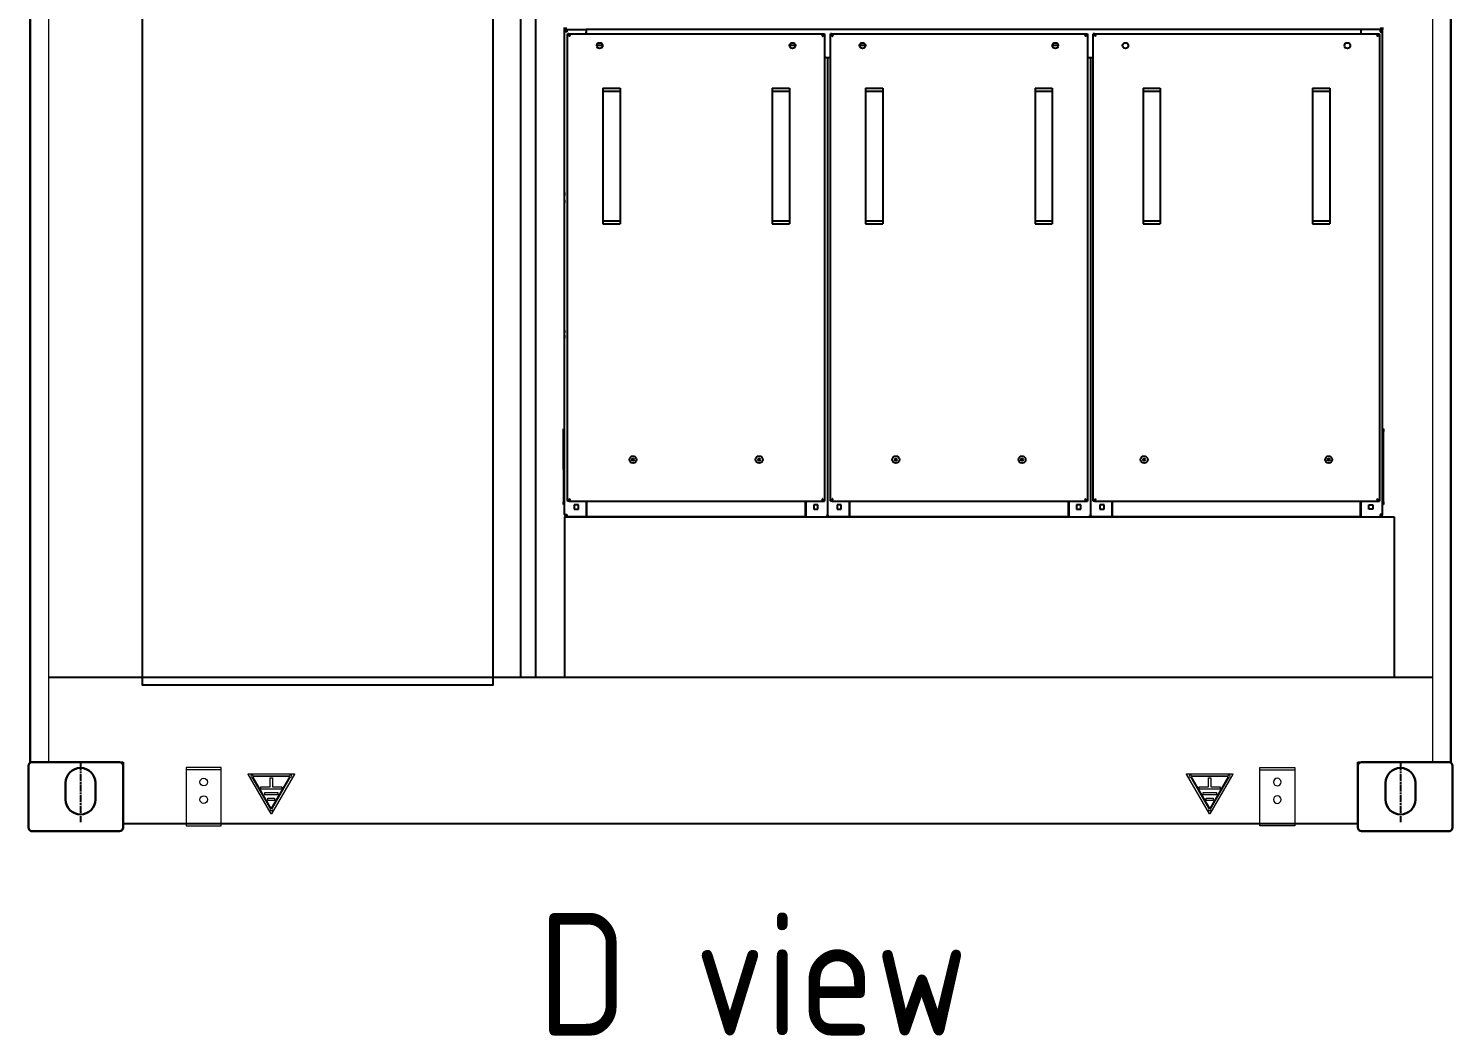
# Model space of a CAD drawing. Extents: x 59521 to 184406, y -1257 to 56672.
# Drawn here: x 61717 to 64155, y 13004 to 14729 of the extents above; entities that cross this region are included whole.
import ezdxf

# ---------------------------------------------------------------- set-up
doc = ezdxf.new("R2010")
doc.units = 0
doc.header["$MEASUREMENT"] = 0
doc.linetypes.add('AM_ISO08W050', pattern=[18, 12, -1.5, 3, -1.5])
doc.linetypes.add('HIDDEN', pattern=[0.375, 0.25, -0.125])
doc.layers.get('0').update_dxf_attribs({"linetype": 'CONTINUOUS'})
for name, color, linetype, lineweight in [('AM_0', 7, 'CONTINUOUS', 30), ('AM_7N', 4, 'AM_ISO08W050', 25), ('CO', 7, 'CONTINUOUS', 9), ('THICK', 7, 'CONTINUOUS', 0)]:
    doc.layers.add(name, color=color, linetype=linetype, lineweight=lineweight)
doc.styles.add('GB', font='gbenor.shx', dxfattribs={"bigfont": 'gbcbig.shx'})

# ---------------------------------------------------------------- blocks, each defined once
blk = doc.blocks.new('EY5TYU56Y5R4')
at = {"color": 6, "lineweight": 13}
blk.add_lwpolyline([(-62562, -56216.3), (-62562, -56116.3), (-62622, -56116.3), (-62622, -56216.3)], close=True, dxfattribs=at)
at = {"color": 6, "linetype": 'HIDDEN', "lineweight": 13}
blk.add_lwpolyline([(-62562, -56212.3), (-62562, -56120.3), (-62622, -56120.3), (-62622, -56212.3)], close=True, dxfattribs=at)
at = {"color": 6, "lineweight": 13}
for centre in [(-62592, -56141.3), (-62592, -56171.3)]:
    blk.add_circle(centre, 6.5, dxfattribs=at)
blk = doc.blocks.new('EY5IU78I87UI786')
at = {"color": 2}
for p, q in [((872260.3, -72846.1), (872299.4, -72913.9)), ((872339, -72845.4), (872260.7, -72845.4)), ((872300.3, -72913.9), (872339.4, -72846.1)), ((872267.4, -72851.4), (872298.4, -72905.1)), ((872299.3, -72904.6), (872268.3, -72850.9)), ((872330.9, -72848.9), (872268.8, -72848.9)), ((872268.8, -72849.9), (872330.9, -72849.9)), ((872281.9, -72868), (872281.9, -72872)), ((872297.9, -72868), (872281.9, -72868)), ((872297.9, -72852.5), (872297.9, -72868)), ((872301.8, -72852.5), (872297.9, -72852.5)), ((872331.5, -72850.9), (872300.5, -72904.6)), ((872301.3, -72905.1), (872332.4, -72851.4)), ((872301.8, -72868), (872301.8, -72852.5)), ((872317.9, -72868), (872301.8, -72868)), ((872317.9, -72872), (872317.9, -72868)), ((872281.9, -72872), (872317.9, -72872)), ((872288.5, -72877.6), (872288.5, -72881.5)), ((872311.2, -72877.6), (872288.5, -72877.6)), ((872288.5, -72881.5), (872311.2, -72881.5)), ((872294.1, -72887.1), (872294.1, -72891)), ((872305.7, -72887.1), (872294.1, -72887.1)), ((872294.1, -72891), (872305.7, -72891)), ((872305.7, -72891), (872305.7, -72887.1)), ((872311.2, -72881.5), (872311.2, -72877.6))]:
    blk.add_line(p, q, dxfattribs=at)
for centre in [(872266.8, -72849.4), (872332.9, -72849.4), (872299.9, -72906.7)]:
    blk.add_circle(centre, 2.1, dxfattribs=at)
for centre, start, end in [((872260.7, -72845.9), 90, 210), ((872339, -72845.9), 330, 90), ((872299.9, -72913.7), 210, 330)]:
    blk.add_arc(centre, 0.5, start, end, dxfattribs=at)
blk = doc.blocks.new('hu7888')
at = {"color": 87, "linetype": 'Continuous', "lineweight": 25}
for p, q in [((-504.9, -143.6), (-504.9, -140.6)), ((-502.9, -143.6), (-504.9, -143.6)), ((-504.9, -147.6), (-504.9, -143.6)), ((-502.9, -140.6), (-502.9, -143.6)), ((-500.9, -143.6), (-502.9, -143.6)), ((-500.9, -143.6), (-500.9, -147.6)), ((-500.9, -143.6), (-467.9, -143.6)), ((858.1, -143.6), (-467.9, -143.6)), ((-467.9, -143.6), (-467.9, -151.5)), ((858.1, -143.6), (858.1, -151.5)), ((891.1, -143.6), (858.1, -143.6)), ((893.1, -143.6), (891.1, -143.6)), ((891.1, -143.6), (891.1, -147.6)), ((893.1, -143.6), (893.1, -140.6)), ((895.1, -143.6), (893.1, -143.6)), ((895.1, -140.6), (895.1, -143.6)), ((895.1, -147.6), (895.1, -143.6)), ((-504.9, -974.6), (-504.9, -147.6)), ((-500.9, -147.6), (-504.9, -147.6)), ((-499.9, -951.5), (-499.9, -151.5)), ((-497.9, -151.5), (-499.9, -151.5)), ((-497.8, -151.5), (-62, -151.5)), ((-497.8, -152.2), (-497.8, -151.5)), ((-467.9, -151.5), (-467.9, -147.6)), ((-449.8, -170.6), (-439.9, -170.6)), ((-119.8, -170.6), (-109.9, -170.6)), ((-62, -152.2), (-62, -151.5)), ((-61.9, -151.5), (-59.9, -151.5)), ((-59.9, -151.5), (-59.9, -951.5)), ((-49.9, -951.5), (-49.9, -151.5)), ((-47.9, -151.5), (-49.9, -151.5)), ((-47.8, -152.2), (-47.8, -151.5)), ((-47.8, -151.5), (388, -151.5)), ((0.2, -170.6), (10.1, -170.6)), ((330.2, -170.6), (340.1, -170.6)), ((388, -152.2), (388, -151.5)), ((388.1, -151.5), (390.1, -151.5)), ((390.1, -151.5), (390.1, -951.5)), ((400.1, -951.5), (400.1, -151.5)), ((402.1, -151.5), (400.1, -151.5)), ((402.2, -151.5), (888, -151.5)), ((402.2, -152.2), (402.2, -151.5)), ((858.1, -147.6), (858.1, -151.5)), ((888, -152.2), (888, -151.5)), ((888.1, -151.5), (890.1, -151.5)), ((890.1, -151.5), (890.1, -951.5)), ((891.1, -147.6), (895.1, -147.6)), ((895.1, -974.6), (895.1, -147.6)), ((-57.9, -191.6), (-59.9, -191.6)), ((-59.9, -191.6), (-49.9, -191.6)), ((-54.9, -191.6), (-54.9, -975.6)), ((-50.9, -191.6), (-49.9, -191.6)), ((392.1, -191.6), (390.1, -191.6)), ((390.1, -191.6), (400.1, -191.6)), ((395.1, -191.6), (395.1, -975.6)), ((399.1, -191.6), (400.1, -191.6)), ((-439.6, -244.5), (-410.1, -244.5)), ((-439.6, -244.5), (-439.6, -249.5)), ((-439.6, -249.5), (-439.6, -471.5)), ((-439.6, -249.5), (-410.1, -249.5)), ((-410.1, -244.5), (-410.1, -249.5)), ((-410.1, -249.5), (-410.1, -471.5)), ((-149.6, -244.5), (-120.1, -244.5)), ((-149.6, -244.5), (-149.6, -249.5)), ((-149.6, -249.5), (-149.6, -471.5)), ((-149.6, -249.5), (-120.1, -249.5)), ((-120.1, -244.5), (-120.1, -249.5)), ((-120.1, -249.5), (-120.1, -471.5)), ((10.4, -244.5), (39.9, -244.5)), ((10.4, -244.5), (10.4, -249.5)), ((10.4, -249.5), (39.9, -249.5)), ((10.4, -249.5), (10.4, -471.5)), ((39.9, -244.5), (39.9, -249.5)), ((39.9, -249.5), (39.9, -471.5)), ((300.4, -244.5), (329.9, -244.5)), ((300.4, -244.5), (300.4, -249.5)), ((300.4, -249.5), (300.4, -471.5)), ((300.4, -249.5), (329.9, -249.5)), ((329.9, -244.5), (329.9, -249.5)), ((329.9, -249.5), (329.9, -471.5)), ((485.4, -244.5), (485.4, -249.5)), ((485.4, -244.5), (514.9, -244.5)), ((485.4, -249.5), (485.4, -471.5)), ((485.4, -249.5), (514.9, -249.5)), ((514.9, -244.5), (514.9, -249.5)), ((514.9, -249.5), (514.9, -471.5)), ((775.4, -244.5), (775.4, -249.5)), ((775.4, -244.5), (804.9, -244.5)), ((775.4, -249.5), (775.4, -471.5)), ((775.4, -249.5), (804.9, -249.5)), ((804.9, -244.5), (804.9, -249.5)), ((804.9, -249.5), (804.9, -471.5)), ((-504.9, -423.1), (-505.2, -423.8)), ((-505.2, -423.8), (-505.2, -427.4)), ((-505.2, -427.4), (-504.9, -428.1)), ((-504.9, -436.1), (-505.2, -436.8)), ((-505.2, -436.8), (-505.2, -440.4)), ((-505.2, -440.4), (-504.9, -441.1)), ((-439.6, -471.5), (-410.1, -471.5)), ((-439.6, -471.5), (-439.6, -476.5)), ((-439.6, -476.5), (-410.1, -476.5)), ((-410.1, -471.5), (-410.1, -476.5)), ((-149.6, -471.5), (-149.6, -476.5)), ((-149.6, -471.5), (-120.1, -471.5)), ((-149.6, -476.5), (-120.1, -476.5)), ((-120.1, -471.5), (-120.1, -476.5)), ((10.4, -471.5), (39.9, -471.5)), ((10.4, -471.5), (10.4, -476.5)), ((10.4, -476.5), (39.9, -476.5)), ((39.9, -471.5), (39.9, -476.5)), ((300.4, -471.5), (329.9, -471.5)), ((300.4, -471.5), (300.4, -476.5)), ((300.4, -476.5), (329.9, -476.5)), ((329.9, -471.5), (329.9, -476.5)), ((485.4, -471.5), (514.9, -471.5)), ((485.4, -471.5), (485.4, -476.5)), ((485.4, -476.5), (514.9, -476.5)), ((514.9, -471.5), (514.9, -476.5)), ((775.4, -471.5), (804.9, -471.5)), ((775.4, -471.5), (775.4, -476.5)), ((775.4, -476.5), (804.9, -476.5)), ((804.9, -471.5), (804.9, -476.5)), ((-504.9, -658.6), (-505.2, -659.3)), ((-505.2, -659.3), (-505.2, -662.9)), ((-505.2, -662.9), (-504.9, -663.6)), ((-504.9, -667.6), (-505.2, -668.3)), ((-505.2, -668.3), (-505.2, -671.9)), ((-505.2, -671.9), (-504.9, -672.6)), ((-506.9, -827.6), (-504.9, -827.6)), ((-506.9, -832.6), (-506.9, -827.6)), ((895.1, -827.6), (897.1, -827.6)), ((897.1, -827.6), (897.1, -832.6)), ((-506.9, -887.6), (-506.9, -832.6)), ((897.1, -952.6), (897.1, -832.6)), ((-506.9, -892.6), (-506.9, -887.6)), ((-506.9, -892.6), (-504.9, -892.6)), ((-506.9, -897.6), (-506.9, -892.6)), ((-506.9, -897.6), (-506.9, -952.6)), ((-497.7, -950.4), (-497.7, -951.5)), ((-62.1, -950.4), (-62.1, -951.5)), ((-47.7, -950.4), (-47.7, -951.5)), ((387.9, -950.4), (387.9, -951.5)), ((402.3, -950.4), (402.3, -951.5)), ((887.9, -950.4), (887.9, -951.5)), ((-506.9, -957.6), (-506.9, -952.6)), ((-504.9, -957.6), (-506.9, -957.6)), ((-504.9, -974.6), (-500.9, -974.6)), ((-500.9, -974.6), (-500.9, -978.6)), ((-497.9, -951.5), (-499.9, -951.5)), ((-497.7, -951.5), (-62.1, -951.5)), ((-481.4, -958.1), (-488.4, -958.1)), ((-488.4, -958.1), (-488.4, -965.1)), ((-488.4, -965.1), (-481.4, -965.1)), ((-481.4, -965.1), (-481.4, -958.1)), ((-467.9, -951.5), (-467.9, -978.6)), ((-466.9, -974.7), (-466.9, -951.5)), ((-466.9, -978.7), (-466.9, -974.7)), ((-92.9, -951.5), (-92.9, -974.7)), ((-92.9, -974.7), (-92.9, -978.7)), ((-91.9, -951.5), (-91.9, -978.6)), ((-71.4, -958.1), (-78.4, -958.1)), ((-78.4, -958.1), (-78.4, -965.1)), ((-78.4, -965.1), (-71.4, -965.1)), ((-71.4, -965.1), (-71.4, -958.1)), ((-61.9, -951.5), (-59.9, -951.5)), ((-47.9, -951.5), (-49.9, -951.5)), ((-47.7, -951.5), (387.9, -951.5)), ((-31.4, -958.1), (-38.4, -958.1)), ((-38.4, -958.1), (-38.4, -965.1)), ((-38.4, -965.1), (-31.4, -965.1)), ((-31.4, -965.1), (-31.4, -958.1)), ((-17.9, -951.5), (-17.9, -978.6)), ((-16.9, -974.7), (-16.9, -951.5)), ((-16.9, -978.7), (-16.9, -974.7)), ((357.1, -951.5), (357.1, -974.7)), ((357.1, -974.7), (357.1, -978.7)), ((358.1, -951.5), (358.1, -978.6)), ((378.6, -958.1), (371.6, -958.1)), ((371.6, -958.1), (371.6, -965.1)), ((371.6, -965.1), (378.6, -965.1)), ((378.6, -965.1), (378.6, -958.1)), ((388.1, -951.5), (390.1, -951.5)), ((402.1, -951.5), (400.1, -951.5)), ((402.3, -951.5), (887.9, -951.5)), ((418.6, -958.1), (411.6, -958.1)), ((411.6, -958.1), (411.6, -965.1)), ((411.6, -965.1), (418.6, -965.1)), ((418.6, -965.1), (418.6, -958.1)), ((432.1, -951.5), (432.1, -978.6)), ((433.1, -974.7), (433.1, -951.5)), ((433.1, -978.7), (433.1, -974.7)), ((857.1, -951.5), (857.1, -974.7)), ((857.1, -974.7), (857.1, -978.7)), ((858.1, -951.5), (858.1, -978.6)), ((871.6, -958.1), (878.6, -958.1)), ((871.6, -965.1), (871.6, -958.1)), ((878.6, -965.1), (871.6, -965.1)), ((878.6, -958.1), (878.6, -965.1)), ((888.1, -951.5), (890.1, -951.5)), ((891.1, -974.6), (891.1, -978.6)), ((895.1, -974.6), (891.1, -974.6)), ((897.1, -957.6), (895.1, -957.6)), ((897.1, -952.6), (897.1, -957.6)), ((-467.9, -978.6), (-500.9, -978.6)), ((-472.9, -978.7), (-472.9, -978.6)), ((-472.9, -978.7), (-466.9, -978.7)), ((-466.9, -976.6), (-467.9, -976.6)), ((-92.9, -978.7), (-466.9, -978.7)), ((-91.9, -976.6), (-92.9, -976.6)), ((-91.9, -978.6), (-92.9, -978.6)), ((-92.9, -978.7), (-16.9, -978.7)), ((-91.9, -978.6), (-57.9, -978.6)), ((-54.9, -978.6), (-57.9, -978.6)), ((-54.9, -978.6), (-54.9, -975.6)), ((-52.9, -978.6), (-54.9, -978.6)), ((-52.9, -978.6), (-52.9, -978.1)), ((-52.9, -978.6), (-50.9, -978.6)), ((-17.9, -978.6), (-50.9, -978.6)), ((-16.9, -976.6), (-17.9, -976.6)), ((-16.9, -978.6), (-17.9, -978.6)), ((357.1, -978.7), (-16.9, -978.7)), ((358.1, -976.6), (357.1, -976.6)), ((358.1, -978.6), (357.1, -978.6)), ((357.1, -978.7), (433.1, -978.7)), ((358.1, -978.6), (392.1, -978.6)), ((395.1, -978.6), (392.1, -978.6)), ((395.1, -978.6), (395.1, -975.6)), ((397.1, -978.6), (395.1, -978.6)), ((397.1, -978.6), (397.1, -978.1)), ((397.1, -978.6), (399.1, -978.6)), ((432.1, -978.6), (399.1, -978.6)), ((433.1, -976.6), (432.1, -976.6)), ((433.1, -978.6), (432.1, -978.6)), ((857.1, -978.7), (433.1, -978.7)), ((858.1, -976.6), (857.1, -976.6)), ((857.1, -978.7), (863.1, -978.7)), ((858.1, -978.6), (891.1, -978.6)), ((863.1, -978.7), (863.1, -978.6))]:
    blk.add_line(p, q, dxfattribs=at)
at = {"color": 87, "linetype": 'Continuous', "lineweight": 25, "flags": 128}
for points in [[(-467.9, -978.6), (-467.1, -978.5), (-466.9, -978.5)], [(-91.9, -978.6), (-92.6, -978.5), (-92.9, -978.5)], [(-17.9, -978.6), (-17.1, -978.5), (-16.9, -978.5)], [(358.1, -978.6), (357.4, -978.5), (357.1, -978.5)], [(432.1, -978.6), (432.9, -978.5), (433.1, -978.5)], [(858.1, -978.6), (857.4, -978.5), (857.1, -978.5)]]:
    blk.add_lwpolyline(points, dxfattribs=at)
at = {"color": 87, "linetype": 'Continuous', "lineweight": 25}
for centre, radius in [((-444.9, -171.5), 5), ((-114.9, -171.5), 5), ((5.1, -171.5), 5), ((335.1, -171.5), 5), ((455.1, -171.5), 5), ((835.1, -171.5), 5), ((-387.9, -880.5), 6.18), ((-171.9, -880.5), 6.17), ((62.1, -880.5), 6.18), ((278.1, -880.5), 6.18), ((487.1, -880.5), 6.18), ((803.1, -880.5), 6.18), ((-387.9, -880.5), 1.8), ((-171.9, -880.5), 1.8), ((62.1, -880.5), 1.8), ((278.1, -880.5), 1.8), ((487.1, -880.5), 1.8), ((803.1, -880.5), 1.8)]:
    blk.add_circle(centre, radius, dxfattribs=at)
for centre, radius, start, end in [((-500.9, -147.6), 4, 90, 180), ((-500.9, -147.6), 2, 90, 180), ((891.1, -147.6), 4, 0, 90), ((891.1, -147.6), 2, 0, 90), ((-500.9, -974.6), 4, 180, 270), ((-500.9, -974.6), 2, 180, 270), ((891.1, -974.6), 4, 270, 0), ((891.1, -974.6), 2, 270, 0)]:
    blk.add_arc(centre, radius, start, end, dxfattribs=at)
for points, knots in [([(-495.9, -155.5), (-496.4, -155.2), (-497.4, -154.5), (-498.8, -153.5), (-499.7, -152.5), (-499.8, -151.8), (-499.9, -151.5)], [0, 0, 0, 0, 0.249997, 0.499999, 0.749997, 1, 1, 1, 1]), ([(-495.9, -155.5), (-496.1, -155.2), (-496.6, -154.5), (-497.3, -153.5), (-497.8, -152.5), (-497.8, -151.8), (-497.9, -151.5)], [0, 0, 0, 0, 0.249995, 0.499993, 0.749991, 1, 1, 1, 1]), ([(-497.8, -151.5), (-497.6, -151.5), (-497.3, -151.6), (-496.9, -152.4), (-496.5, -153.5), (-496.1, -154.6), (-495.9, -155.3), (-495.9, -155.5)], [0, 0, 0, 0, 0.224329, 0.448683, 0.673045, 0.897404, 1, 1, 1, 1]), ([(-497, -153.9), (-496.9, -154), (-496.7, -154.2), (-496.3, -154.8), (-496, -155.3), (-495.9, -155.5)], [0, 0, 0, 0, 0.228102, 0.640763, 1, 1, 1, 1]), ([(-59.9, -151.5), (-59.9, -151.8), (-60, -152.5), (-61, -153.5), (-62.3, -154.5), (-63.3, -155.2), (-63.9, -155.5)], [0, 0, 0, 0, 0.250003, 0.500001, 0.750001, 1, 1, 1, 1]), ([(-63.9, -155.5), (-63.7, -155), (-63.4, -154.1), (-63, -152.9), (-62.6, -151.9), (-62.2, -151.5), (-62, -151.5), (-62, -151.5)], [0, 0, 0, 0, 0.224323, 0.448676, 0.673037, 0.89739, 1, 1, 1, 1]), ([(-61.9, -151.5), (-61.9, -151.8), (-62, -152.5), (-62.4, -153.5), (-63.1, -154.5), (-63.6, -155.2), (-63.9, -155.5)], [0, 0, 0, 0, 0.250009, 0.500005, 0.750001, 1, 1, 1, 1]), ([(-63.9, -155.5), (-63.7, -155.2), (-63.3, -154.7), (-63, -154.1), (-62.8, -153.9), (-62.7, -153.9)], [0, 0, 0, 0, 0.456164, 0.86782, 1, 1, 1, 1]), ([(-45.9, -155.5), (-46.4, -155.2), (-47.4, -154.5), (-48.8, -153.5), (-49.7, -152.5), (-49.8, -151.8), (-49.9, -151.5)], [0, 0, 0, 0, 0.249999, 0.499999, 0.749997, 1, 1, 1, 1]), ([(-45.9, -155.5), (-46.1, -155.2), (-46.6, -154.5), (-47.3, -153.5), (-47.8, -152.5), (-47.8, -151.8), (-47.9, -151.5)], [0, 0, 0, 0, 0.249999, 0.499995, 0.749991, 1, 1, 1, 1]), ([(-47.8, -151.5), (-47.6, -151.5), (-47.3, -151.6), (-46.9, -152.4), (-46.5, -153.5), (-46.1, -154.6), (-45.9, -155.3), (-45.9, -155.5)], [0, 0, 0, 0, 0.22433, 0.448682, 0.673045, 0.897403, 1, 1, 1, 1]), ([(-47, -153.9), (-46.9, -154), (-46.7, -154.2), (-46.3, -154.8), (-46, -155.3), (-45.9, -155.5)], [0, 0, 0, 0, 0.228099, 0.640763, 1, 1, 1, 1]), ([(390.1, -151.5), (390.1, -151.8), (390, -152.5), (389, -153.5), (387.7, -154.5), (386.7, -155.2), (386.1, -155.5)], [0, 0, 0, 0, 0.250003, 0.500002, 0.750001, 1, 1, 1, 1]), ([(388.1, -151.5), (388.1, -151.8), (388, -152.5), (387.6, -153.5), (386.9, -154.5), (386.4, -155.2), (386.1, -155.5)], [0, 0, 0, 0, 0.250008, 0.500005, 0.750002, 1, 1, 1, 1]), ([(386.1, -155.5), (386.3, -155), (386.6, -154.1), (387, -152.9), (387.4, -151.9), (387.8, -151.5), (388, -151.5), (388, -151.5)], [0, 0, 0, 0, 0.224323, 0.448677, 0.673037, 0.897392, 1, 1, 1, 1]), ([(386.1, -155.5), (386.3, -155.2), (386.7, -154.7), (387, -154.1), (387.2, -153.9), (387.3, -153.9)], [0, 0, 0, 0, 0.456163, 0.867813, 1, 1, 1, 1]), ([(404.1, -155.5), (403.6, -155.2), (402.6, -154.5), (401.2, -153.5), (400.3, -152.5), (400.2, -151.8), (400.1, -151.5)], [0, 0, 0, 0, 0.249999, 0.499998, 0.749997, 1, 1, 1, 1]), ([(404.1, -155.5), (403.9, -155.2), (403.4, -154.5), (402.7, -153.5), (402.2, -152.5), (402.2, -151.8), (402.1, -151.5)], [0, 0, 0, 0, 0.250001, 0.499995, 0.749992, 1, 1, 1, 1]), ([(402.2, -151.5), (402.4, -151.5), (402.7, -151.6), (403.1, -152.4), (403.5, -153.5), (403.9, -154.6), (404.1, -155.3), (404.1, -155.5)], [0, 0, 0, 0, 0.2243294, 0.4486819, 0.6730459, 0.8974031, 1, 1, 1, 1]), ([(403, -153.9), (403.1, -154), (403.3, -154.2), (403.7, -154.8), (404, -155.3), (404.1, -155.5)], [0, 0, 0, 0, 0.228106, 0.640761, 1, 1, 1, 1]), ([(890.1, -151.5), (890.1, -151.8), (890, -152.5), (889, -153.5), (887.7, -154.5), (886.7, -155.2), (886.1, -155.5)], [0, 0, 0, 0, 0.250002, 0.500003, 0.750004, 1, 1, 1, 1]), ([(886.1, -155.5), (886.3, -155), (886.6, -154.1), (887, -152.9), (887.4, -151.9), (887.8, -151.5), (888, -151.5), (888, -151.5)], [0, 0, 0, 0, 0.224322, 0.448676, 0.673037, 0.897389, 1, 1, 1, 1]), ([(888.1, -151.5), (888.1, -151.8), (888, -152.5), (887.6, -153.5), (886.9, -154.5), (886.4, -155.2), (886.1, -155.5)], [0, 0, 0, 0, 0.250008, 0.500002, 0.749999, 1, 1, 1, 1]), ([(886.1, -155.5), (886.3, -155.2), (886.7, -154.7), (887, -154.1), (887.2, -153.9), (887.3, -153.9)], [0, 0, 0, 0, 0.456156, 0.867813, 1, 1, 1, 1]), ([(-499.9, -951.5), (-499.8, -951.2), (-499.7, -950.5), (-498.8, -949.5), (-497.4, -948.5), (-496.4, -947.8), (-495.9, -947.5)], [0, 0, 0, 0, 0.250006, 0.500001, 0.750009, 1, 1, 1, 1]), ([(-497.9, -951.5), (-497.8, -951.2), (-497.8, -950.5), (-497.3, -949.5), (-496.6, -948.5), (-496.1, -947.8), (-495.9, -947.5)], [0, 0, 0, 0, 0.250016, 0.500007, 0.750017, 1, 1, 1, 1]), ([(-495.9, -947.5), (-496, -948), (-496.3, -948.9), (-496.7, -950.1), (-497.1, -951), (-497.4, -951.5), (-497.6, -951.5), (-497.7, -951.5)], [0, 0, 0, 0, 0.2233427, 0.446736, 0.6701265, 0.8935022, 1, 1, 1, 1]), ([(-495.9, -947.5), (-496, -947.8), (-496.4, -948.3), (-496.8, -949), (-497, -949.2), (-497.1, -949.2)], [0, 0, 0, 0, 0.408537, 0.766713, 1, 1, 1, 1]), ([(-63.9, -947.5), (-63.3, -947.8), (-62.3, -948.5), (-60.9, -949.5), (-60, -950.5), (-59.9, -951.2), (-59.9, -951.5)], [0, 0, 0, 0, 0.254652, 0.509536, 0.764429, 1, 1, 1, 1]), ([(-62.1, -951.5), (-62.2, -951.4), (-62.5, -951.3), (-63, -950.4), (-63.4, -949.1), (-63.7, -948), (-63.9, -947.5)], [0, 0, 0, 0, 0.2500037, 0.5000086, 0.7500136, 1, 1, 1, 1]), ([(-62.7, -949.2), (-62.8, -949.1), (-63, -948.9), (-63.4, -948.3), (-63.7, -947.8), (-63.9, -947.5)], [0, 0, 0, 0, 0.255293, 0.627658, 1, 1, 1, 1]), ([(-63.9, -947.5), (-63.5, -948), (-62.8, -948.9), (-62, -950.2), (-61.9, -951.1), (-61.9, -951.5)], [0, 0, 0, 0, 0.348132, 0.697524, 1, 1, 1, 1]), ([(-49.9, -951.5), (-49.8, -951.2), (-49.7, -950.5), (-48.8, -949.5), (-47.4, -948.5), (-46.4, -947.8), (-45.9, -947.5)], [0, 0, 0, 0, 0.250006, 0.500001, 0.750006, 1, 1, 1, 1]), ([(-47.9, -951.5), (-47.8, -951.2), (-47.8, -950.5), (-47.3, -949.5), (-46.6, -948.5), (-46.1, -947.8), (-45.9, -947.5)], [0, 0, 0, 0, 0.250016, 0.500005, 0.750012, 1, 1, 1, 1]), ([(-45.9, -947.5), (-46, -948), (-46.3, -948.9), (-46.7, -950.1), (-47.1, -951), (-47.4, -951.5), (-47.6, -951.5), (-47.7, -951.5)], [0, 0, 0, 0, 0.223344, 0.446736, 0.670125, 0.893502, 1, 1, 1, 1]), ([(-45.9, -947.5), (-46, -947.8), (-46.4, -948.3), (-46.8, -949), (-47, -949.2), (-47.1, -949.2)], [0, 0, 0, 0, 0.408541, 0.766707, 1, 1, 1, 1]), ([(386.1, -947.5), (386.7, -947.8), (387.7, -948.5), (389.1, -949.5), (390, -950.5), (390.1, -951.2), (390.1, -951.5)], [0, 0, 0, 0, 0.2546503, 0.5095346, 0.764428, 1, 1, 1, 1]), ([(387.9, -951.5), (387.8, -951.4), (387.5, -951.3), (387, -950.4), (386.6, -949.1), (386.3, -948), (386.1, -947.5)], [0, 0, 0, 0, 0.2500043, 0.5000086, 0.750013, 1, 1, 1, 1]), ([(387.3, -949.2), (387.2, -949.1), (387, -948.9), (386.6, -948.3), (386.3, -947.8), (386.1, -947.5)], [0, 0, 0, 0, 0.25529, 0.627653, 1, 1, 1, 1]), ([(386.1, -947.5), (386.5, -948), (387.2, -948.9), (388, -950.2), (388.1, -951.1), (388.1, -951.5)], [0, 0, 0, 0, 0.34813, 0.697523, 1, 1, 1, 1]), ([(400.1, -951.5), (400.2, -951.2), (400.3, -950.5), (401.2, -949.5), (402.6, -948.5), (403.6, -947.8), (404.1, -947.5)], [0, 0, 0, 0, 0.250006, 0.500002, 0.750006, 1, 1, 1, 1]), ([(402.1, -951.5), (402.2, -951.2), (402.2, -950.5), (402.7, -949.5), (403.4, -948.5), (403.9, -947.8), (404.1, -947.5)], [0, 0, 0, 0, 0.250015, 0.500005, 0.750011, 1, 1, 1, 1]), ([(404.1, -947.5), (404, -948), (403.7, -948.9), (403.3, -950.1), (402.9, -951), (402.6, -951.5), (402.4, -951.5), (402.3, -951.5)], [0, 0, 0, 0, 0.223345, 0.446736, 0.670125, 0.893502, 1, 1, 1, 1]), ([(404.1, -947.5), (404, -947.8), (403.6, -948.3), (403.2, -949), (403, -949.2), (402.9, -949.2)], [0, 0, 0, 0, 0.408544, 0.76671, 1, 1, 1, 1]), ([(886.1, -947.5), (886.7, -947.8), (887.7, -948.5), (889.1, -949.5), (890, -950.5), (890.1, -951.2), (890.1, -951.5)], [0, 0, 0, 0, 0.254653, 0.509534, 0.764429, 1, 1, 1, 1]), ([(887.9, -951.5), (887.8, -951.4), (887.5, -951.3), (887, -950.4), (886.6, -949.1), (886.3, -948), (886.1, -947.5)], [0, 0, 0, 0, 0.250004, 0.50001, 0.750013, 1, 1, 1, 1]), ([(886.1, -947.5), (886.5, -948), (887.2, -948.9), (888, -950.2), (888.1, -951.1), (888.1, -951.5)], [0, 0, 0, 0, 0.348134, 0.697524, 1, 1, 1, 1]), ([(887.3, -949.2), (887.2, -949.1), (887, -948.9), (886.6, -948.3), (886.3, -947.8), (886.1, -947.5)], [0, 0, 0, 0, 0.255301, 0.627656, 1, 1, 1, 1]), ([(-54.9, -974.6), (-54.8, -974.9), (-54.7, -975.6), (-53.7, -976.6), (-52.4, -977.6), (-51.4, -978.3), (-50.9, -978.6)], [0, 0, 0, 0, 0.254654, 0.509547, 0.764437, 1, 1, 1, 1]), ([(-50.9, -978.6), (-51.4, -978.5), (-52.4, -978.4), (-53.8, -977.5), (-54.7, -976.2), (-54.8, -975.1), (-54.9, -974.6)], [0, 0, 0, 0, 0.249999, 0.500004, 0.749994, 1, 1, 1, 1]), ([(395.1, -974.6), (395.2, -974.9), (395.3, -975.6), (396.3, -976.6), (397.6, -977.6), (398.6, -978.3), (399.1, -978.6)], [0, 0, 0, 0, 0.254653, 0.5095465, 0.7644359, 1, 1, 1, 1]), ([(399.1, -978.6), (398.6, -978.5), (397.6, -978.4), (396.2, -977.5), (395.3, -976.2), (395.2, -975.1), (395.1, -974.6)], [0, 0, 0, 0, 0.250001, 0.500007, 0.749994, 1, 1, 1, 1])]:
    blk.add_open_spline(points, degree=3, knots=knots, dxfattribs=at)

msp = doc.modelspace()

# ---------------------------------------------------------------- linework, layer by layer
msp.add_lwpolyline([(62585.367, 13617.528), (62560.367, 13617.528), (62560.367, 16066.528), (62585.367, 16066.528)], close=True)
at = {"color": 87}
for points in [[(61912.367, 15604.528), (62512.367, 15604.528), (62512.367, 13604.528), (61912.367, 13604.528)], [(64055.367, 13892.528), (64055.367, 13617.528), (62635.367, 13617.528), (62635.367, 13892.528)]]:
    msp.add_lwpolyline(points, close=True, dxfattribs=at)
at = {"layer": 'AM_0'}
for p, q in [((61721.371, 13354.528), (61873.361, 13354.528)), ((64151.363, 13354.528), (63999.373, 13354.528))]:
    msp.add_line(p, q, dxfattribs=at)
for points in [[(61872.367, 13472.528), (61720.367, 13472.528), (61720.367, 16132.528), (61872.367, 16132.528)], [(64000.367, 13472.528), (64152.367, 13472.528), (64152.367, 16132.528), (64000.367, 16132.528)]]:
    msp.add_lwpolyline(points, dxfattribs=at)
for points in [[(61723.367, 13472.528), (61873.361, 13472.528, -0.41421356), (61879.367, 13466.522), (61879.367, 13360.534, -0.41421356), (61873.361, 13354.528), (61723.373, 13354.528, -0.41421356), (61717.367, 13360.534), (61717.367, 13466.528, -0.41421382)], [(61780.93, 13437.11, -1), (61831.982, 13437.11), (61831.982, 13408.582, -1), (61780.93, 13408.582)], [(64149.367, 13472.528), (63999.373, 13472.528, 0.41421356), (63993.367, 13466.522), (63993.367, 13360.534, 0.41421356), (63999.373, 13354.528), (64149.361, 13354.528, 0.41421356), (64155.367, 13360.534), (64155.367, 13466.528, 0.41421382)], [(64091.803, 13437.11, 1), (64040.752, 13437.11), (64040.752, 13408.582, 1), (64091.803, 13408.582)]]:
    msp.add_lwpolyline(points, format="xyb", close=True, dxfattribs=at)
at = {"layer": 'AM_7N'}
for p, q in [((61806.456, 13470.068), (61806.456, 13369.968)), ((64066.278, 13470.068), (64066.278, 13369.968))]:
    msp.add_line(p, q, dxfattribs=at)
at = {"layer": 'CO'}
for p, q in [((61751.367, 16132.528), (61751.367, 13472.532)), ((64121.367, 16132.528), (64121.367, 13472.532))]:
    msp.add_line(p, q, dxfattribs=at)
at = {"layer": 'THICK', "lineweight": -3}
for p, q in [((64121.367, 13617.528), (61751.367, 13617.528)), ((61870.367, 13472.528), (61879.367, 13472.528)), ((61879.367, 13472.528), (61879.367, 13367.528)), ((63993.367, 13472.528), (64002.367, 13472.528)), ((63993.367, 13367.528), (63993.367, 13472.528)), ((61879.367, 13367.528), (63993.367, 13367.528))]:
    msp.add_line(p, q, dxfattribs=at)

# ---------------------------------------------------------------- block references
msp.add_blockref('hu7888', (63140.229, 14871.228))
at = {"lineweight": -3}
msp.add_blockref('EY5TYU56Y5R4', (124609.375, 69579.863), dxfattribs=at)
at = {"lineweight": -3, "xscale": -1}
msp.add_blockref('EY5TYU56Y5R4', (1263.36, 69579.863), dxfattribs=at)
at = {"layer": 'THICK', "lineweight": -3, "xscale": -1}
for p in [(934432.932, 86298.15), (936039.553, 86298.15)]:
    msp.add_blockref('EY5IU78I87UI786', p, dxfattribs=at)

# ---------------------------------------------------------------- texts
at = {"color": 34, "lineweight": 15, "insert": (63326.655, 13214.409), "char_height": 210, "attachment_point": 3, "style": 'GB'}
msp.add_mtext('D view', dxfattribs=at)

doc.saveas('drawing.dxf')
